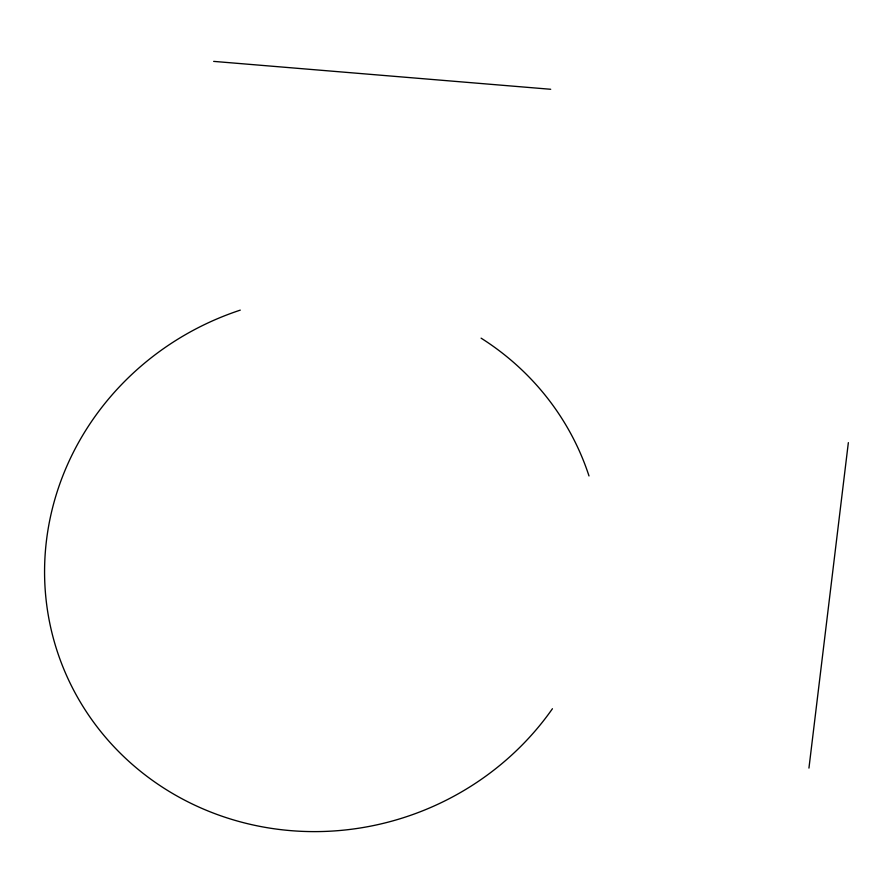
<?xml version="1.0" encoding="UTF-8"?>
<svg xmlns="http://www.w3.org/2000/svg" width="893" height="893" viewBox="0 0 893 893"><rect width="100%" height="100%" fill="white"/><g stroke="black" fill="none" stroke-linecap="round" stroke-linejoin="round"><path stroke-width="1.34" d="M808.946 768.092L848.35 442.638M213.661 61.383L550.702 89.278M552.432 708.729A279.978 266.572 -19.5 0 1 98.81 729.079A279.978 266.572 -19.5 0 1 240.284 310.128M481.093 338.157A279.978 266.572 -19.5 0 1 589 475.958"/></g></svg>
